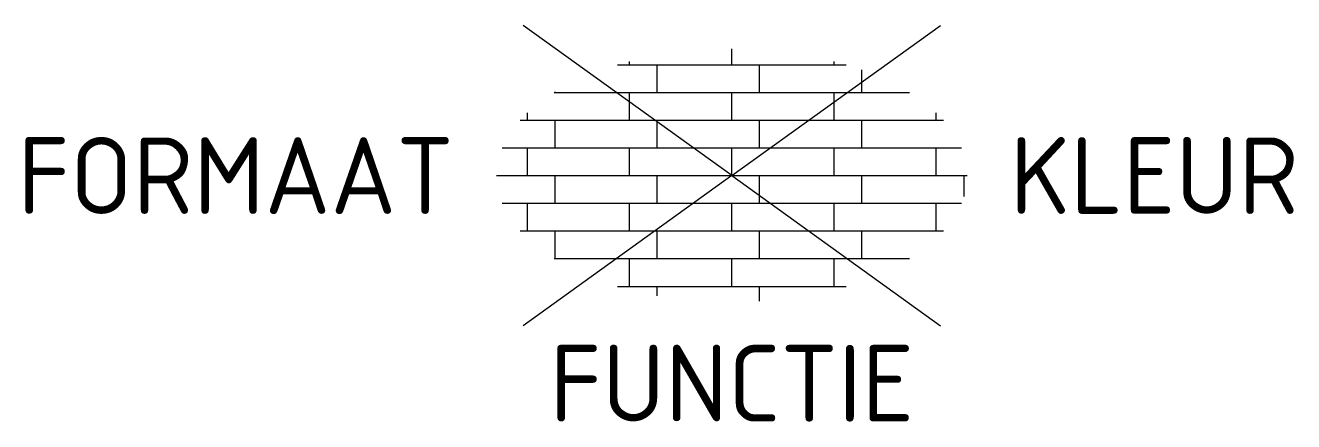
# Model space of a CAD drawing. Header units: metres. Extents: x -16.6 to 13.2, y -5.8 to 3.5.
import ezdxf
from ezdxf.enums import TextEntityAlignment as Align

# ---------------------------------------------------------------- set-up
doc = ezdxf.new("R2010")
doc.units = ezdxf.units.M
doc.styles.add('NLCS-ISO', font='NLCS-ISO.ttf')

msp = doc.modelspace()

# ---------------------------------------------------------------- linework, layer by layer
for p, q in [((0, 0), (-4.895, 3.524)), ((0, 0), (4.895, 3.524)), ((-2.4, 2.6), (-2.4, 2.68)), ((0, 2.6), (0, 2.975)), ((2.4, 2.6), (2.4, 2.68)), ((-2.685, 2.6), (2.685, 2.6)), ((-1.75, 1.95), (-1.75, 2.6)), ((0.65, 1.95), (0.65, 2.6)), ((3.05, 1.95), (3.05, 2.481)), ((-4.173, 1.95), (4.173, 1.95)), ((-4.15, 1.95), (-4.15, 1.964)), ((-2.4, 1.3), (-2.4, 1.95)), ((0, 1.3), (0, 1.95)), ((2.4, 1.3), (2.4, 1.95)), ((-4.97, 1.3), (4.97, 1.3)), ((-4.8, 1.3), (-4.8, 1.473)), ((-4.15, 0.65), (-4.15, 1.3)), ((-1.75, 0.65), (-1.75, 1.3)), ((0.65, 0.65), (0.65, 1.3)), ((3.05, 0.65), (3.05, 1.3)), ((4.8, 1.3), (4.8, 1.473)), ((-5.392, 0.65), (5.392, 0.65)), ((-4.8, 0), (-4.8, 0.65)), ((-2.4, 0), (-2.4, 0.65)), ((0, 0), (0, 0.65)), ((2.4, 0), (2.4, 0.65)), ((4.8, 0), (4.8, 0.65)), ((-5.525, 0), (5.525, 0)), ((0, 0), (-4.895, -3.524)), ((-4.15, -0.65), (-4.15, 0)), ((-1.75, -0.65), (-1.75, 0)), ((0, 0), (4.895, -3.524)), ((0.65, -0.65), (0.65, 0)), ((3.05, -0.65), (3.05, 0)), ((5.45, -0.489), (5.45, 0)), ((-5.392, -0.65), (5.392, -0.65)), ((-4.8, -1.3), (-4.8, -0.65)), ((-2.4, -1.3), (-2.4, -0.65)), ((0, -1.3), (0, -0.65)), ((2.4, -1.3), (2.4, -0.65)), ((4.8, -1.3), (4.8, -0.65)), ((-4.97, -1.3), (4.97, -1.3)), ((-4.15, -1.95), (-4.15, -1.3)), ((-1.75, -1.95), (-1.75, -1.3)), ((0.65, -1.95), (0.65, -1.3)), ((3.05, -1.95), (3.05, -1.3)), ((-4.173, -1.95), (4.173, -1.95)), ((-2.4, -2.6), (-2.4, -1.95)), ((0, -2.6), (0, -1.95)), ((2.4, -2.6), (2.4, -1.95)), ((-2.685, -2.6), (2.685, -2.6)), ((-1.75, -2.821), (-1.75, -2.6)), ((0.65, -2.945), (0.65, -2.6))]:
    msp.add_line(p, q)

# ---------------------------------------------------------------- texts
at = {"style": 'NLCS-ISO'}
msp.add_attdef('FORMAAT', text='LG', height=1.8, dxfattribs=at).set_placement((-6.525, 0), align=Align.MIDDLE_RIGHT)
msp.add_attdef('KLEUR', text='G', height=1.8, dxfattribs=at).set_placement((6.525, 0), align=Align.MIDDLE_LEFT)
at = {"style": 'NLCS-ISO', "flags": 1}
msp.add_attdef('FUNCTIE', text='', height=1.8, dxfattribs=at).set_placement((0, -3.975), align=Align.TOP_CENTER)

doc.saveas('drawing.dxf')
